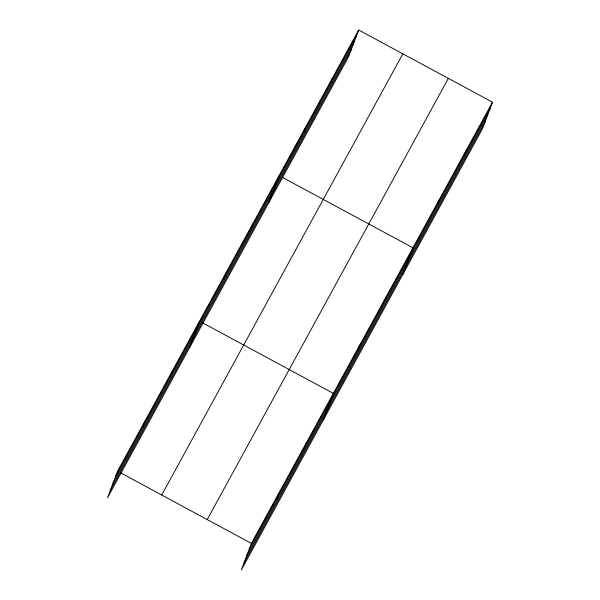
<?xml version="1.0" encoding="UTF-8"?>
<svg xmlns="http://www.w3.org/2000/svg" width="600" height="600" viewBox="0 0 600 600"><rect width="100%" height="100%" fill="white"/><g stroke="black" fill="none" stroke-linecap="round" stroke-linejoin="round"><path stroke-width="0.9" d="M142.942 426.338L144.885 421.2M170.265 376.335L172.208 371.197M189.488 347.805L199.538 321.195M224.123 277.8L226.065 272.663M250.642 229.267L252.585 224.13M269.055 202.208L279.112 175.597M303.69 132.203L305.632 127.065M330.218 83.67L332.16 78.532M358.688 30L348.63 56.61L107.498 497.812L117.555 471.202L358.688 30L492.502 102.188L482.445 128.797L241.312 570L251.37 543.39L492.502 102.188M276.757 498.533L278.7 493.388M304.087 448.522L306.022 443.385M323.303 419.993L333.353 393.382L202.808 322.957M357.938 349.987L359.88 344.85M384.457 301.455L386.4 296.317M402.87 274.395L412.928 247.785L282.382 177.36M437.505 204.39L439.447 199.252M464.033 155.858L465.975 150.72M115.613 476.34L356.745 35.138M112.935 483.428L354.067 42.225M110.175 490.725L351.308 49.523M161.715 495.022L402.84 53.82M207.21 519.57L448.342 78.367M249.428 548.535L490.56 107.333M246.75 555.615L487.882 114.413M243.99 562.912L485.123 121.71M120.825 472.965L251.37 543.39"/></g></svg>
